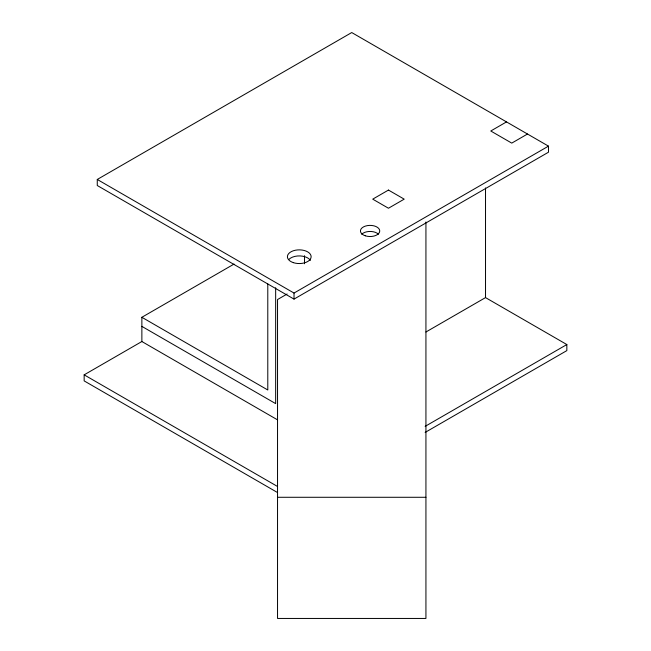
<?xml version="1.0" encoding="UTF-8"?>
<svg xmlns="http://www.w3.org/2000/svg" width="651" height="651" viewBox="0 0 651 651"><rect width="100%" height="100%" fill="white"/><g stroke="black" fill="none" stroke-linecap="round" stroke-linejoin="round"><path stroke-width="0.98" d="M97.268 179.464L351.735 32.55L548.484 146.141L548.484 152.204L294.024 299.11L97.268 185.519L97.268 179.464L294.024 293.056L548.484 146.141M277.261 419.692L141.869 341.523L141.869 317.289L234.067 264.062M506.511 121.908L490.773 130.997L511.759 143.114L527.497 134.025M277.318 492.425L84.158 380.9L84.158 374.846L141.869 341.523M287.107 294.016L277.538 299.541L277.538 618.45L425.933 618.45L425.933 221.991M425.933 332.002L485.524 297.605L566.842 344.55L566.842 350.612L425.136 432.427M425.136 426.372L566.842 344.55M277.538 497.283L425.933 497.283M141.869 317.289L267.789 389.99L267.789 283.966M141.869 326.379L275.658 403.62L275.658 287.742M84.158 374.846L277.318 486.362M485.524 187.944L485.524 297.605M304.513 255.697L304.513 263.777M294.024 293.056L294.024 299.11M361.744 234.23A9.643 5.566 0 0 1 378.451 234.23M288.987 259.334A11.873 6.852 0 0 1 300.306 255.933A11.873 6.852 0 0 1 310.421 260.424M388.46 190.068L372.722 199.149L388.46 208.239L404.198 199.149L388.46 190.068M365.276 235.784A9.643 5.566 0 0 0 379.745 230.959A9.643 5.566 0 0 0 365.276 226.133A9.643 5.566 0 0 0 365.276 235.784M293.332 262.638A11.873 6.852 0 0 0 311.137 256.706A11.873 6.852 0 0 0 293.332 250.773A11.873 6.852 0 0 0 293.332 262.638"/></g></svg>
